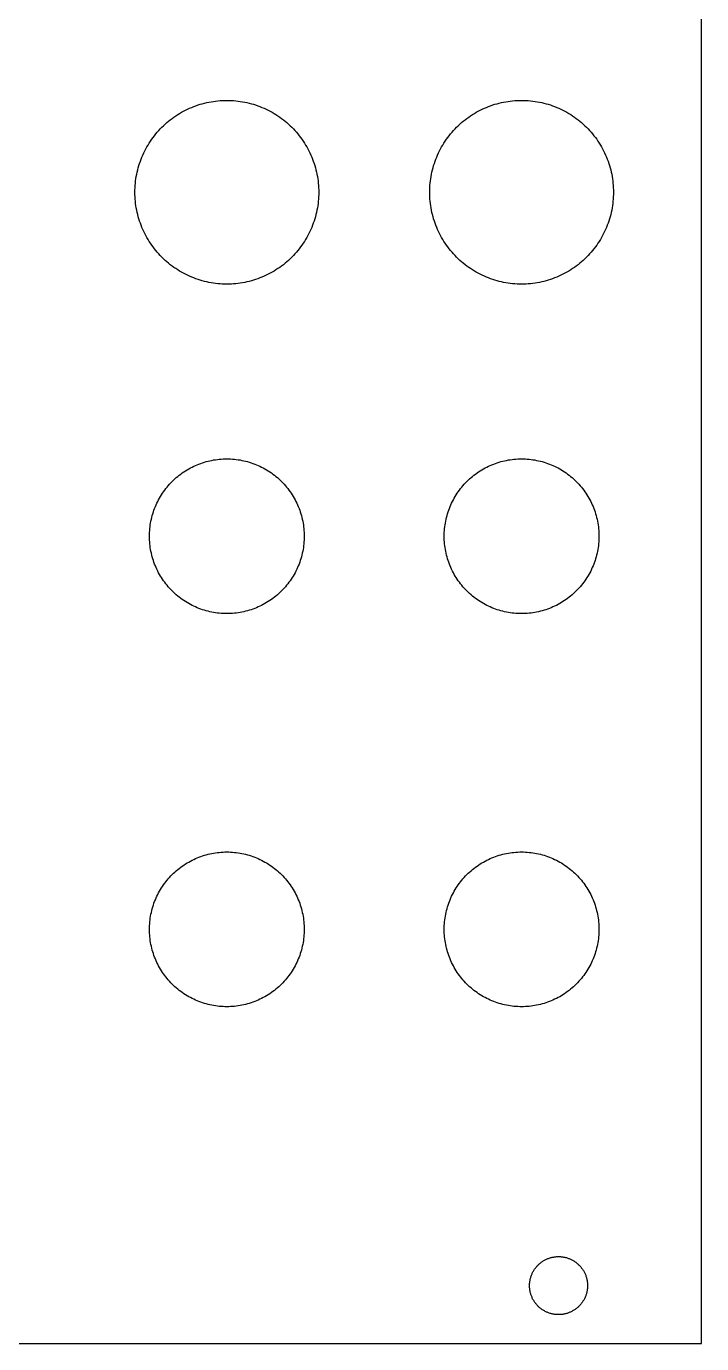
# Model space of a CAD drawing. Extents: x 145 to 327, y 24 to 153.
# Drawn here: x 292.4 to 327.3, y 24.2 to 92.3 of the extents above; entities that cross this region are included whole.
import ezdxf

# ---------------------------------------------------------------- set-up
doc = ezdxf.new("R2010")
doc.units = 0

msp = doc.modelspace()

# ---------------------------------------------------------------- linework, layer by layer
at = {"color": 34, "true_color": 0x008000}
for points in [[(144.763998, 24.242522, 0), (327.303892, 24.242522, 0), (327.303892, 152.742392, 0), (144.763998, 152.742392, 0), (144.763998, 24.242522, 0)], [(298.001944, 83.7565, 0), (298.003468, 83.873086, 0), (298.007786, 83.989672, 0), (298.014898, 84.106004, 0), (298.024804, 84.222082, 0), (298.037758, 84.337906, 0), (298.053252, 84.453476, 0), (298.071794, 84.568538, 0), (298.09313, 84.683092, 0), (298.11726, 84.797138, 0), (298.144184, 84.910676, 0), (298.173902, 85.023452, 0), (298.206414, 85.135466, 0), (298.24172, 85.246464, 0), (298.279566, 85.3567, 0), (298.320206, 85.46592, 0), (298.36364, 85.574378, 0), (298.40936, 85.681312, 0), (298.457874, 85.787484, 0), (298.509182, 85.892132, 0), (298.562776, 85.995764, 0), (298.619164, 86.097872, 0), (298.677838, 86.198456, 0), (298.738798, 86.29777, 0), (298.802552, 86.39556, 0), (298.868338, 86.491572, 0), (298.936664, 86.58606, 0), (299.007276, 86.67877, 0), (299.080174, 86.769956, 0), (299.155104, 86.85911, 0), (299.23232, 86.946486, 0), (299.311822, 87.03183, 0), (299.393102, 87.115396, 0), (299.476668, 87.196676, 0), (299.562012, 87.276178, 0), (299.649388, 87.353394, 0), (299.738542, 87.428324, 0), (299.829728, 87.501222, 0), (299.922438, 87.571834, 0), (300.016926, 87.64016, 0), (300.112938, 87.705946, 0), (300.210728, 87.7697, 0), (300.310042, 87.83066, 0), (300.410626, 87.889334, 0), (300.512734, 87.945722, 0), (300.616366, 87.999316, 0), (300.721014, 88.050624, 0), (300.827186, 88.099138, 0), (300.93412, 88.144858, 0), (301.042578, 88.188292, 0), (301.151798, 88.228932, 0), (301.262034, 88.266778, 0), (301.373032, 88.302084, 0), (301.485046, 88.334596, 0), (301.597822, 88.364314, 0), (301.71136, 88.391238, 0), (301.825406, 88.415368, 0), (301.93996, 88.436704, 0), (302.055022, 88.455246, 0), (302.170592, 88.47074, 0), (302.286416, 88.483694, 0), (302.402494, 88.4936, 0), (302.518826, 88.500712, 0), (302.635412, 88.50503, 0), (302.751998, 88.506554, 0), (302.868584, 88.50503, 0), (302.98517, 88.500712, 0), (303.101502, 88.4936, 0), (303.21758, 88.483694, 0), (303.333404, 88.47074, 0), (303.448974, 88.455246, 0), (303.564036, 88.436704, 0), (303.67859, 88.415368, 0), (303.792636, 88.391238, 0), (303.906174, 88.364314, 0), (304.01895, 88.334596, 0), (304.130964, 88.302084, 0), (304.241962, 88.266778, 0), (304.352198, 88.228932, 0), (304.461418, 88.188292, 0), (304.569876, 88.144858, 0), (304.67681, 88.099138, 0), (304.782982, 88.050624, 0), (304.88763, 87.999316, 0), (304.991262, 87.945722, 0), (305.09337, 87.889334, 0), (305.193954, 87.83066, 0), (305.293268, 87.7697, 0), (305.391058, 87.705946, 0), (305.48707, 87.64016, 0), (305.581558, 87.571834, 0), (305.674268, 87.501222, 0), (305.765454, 87.428324, 0), (305.854608, 87.353394, 0), (305.941984, 87.276178, 0), (306.027328, 87.196676, 0), (306.110894, 87.115396, 0), (306.192174, 87.03183, 0), (306.271676, 86.946486, 0), (306.348892, 86.85911, 0), (306.423822, 86.769956, 0), (306.49672, 86.67877, 0), (306.567332, 86.58606, 0), (306.635658, 86.491572, 0), (306.701444, 86.39556, 0), (306.765198, 86.29777, 0), (306.826158, 86.198456, 0), (306.884832, 86.097872, 0), (306.94122, 85.995764, 0), (306.994814, 85.892132, 0), (307.046122, 85.787484, 0), (307.094636, 85.681312, 0), (307.140356, 85.574378, 0), (307.18379, 85.46592, 0), (307.22443, 85.3567, 0), (307.262276, 85.246464, 0), (307.297582, 85.135466, 0), (307.330094, 85.023452, 0), (307.359812, 84.910676, 0), (307.386736, 84.797138, 0), (307.410866, 84.683092, 0), (307.432202, 84.568538, 0), (307.450744, 84.453476, 0), (307.466238, 84.337906, 0), (307.479192, 84.222082, 0), (307.489098, 84.106004, 0), (307.49621, 83.989672, 0), (307.500528, 83.873086, 0), (307.502052, 83.7565, 0), (307.500528, 83.639914, 0), (307.49621, 83.523328, 0), (307.489098, 83.406996, 0), (307.479192, 83.290918, 0), (307.466238, 83.175094, 0), (307.450744, 83.059524, 0), (307.432202, 82.944462, 0), (307.410866, 82.829908, 0), (307.386736, 82.715862, 0), (307.359812, 82.602324, 0), (307.330094, 82.489548, 0), (307.297582, 82.377534, 0), (307.262276, 82.266536, 0), (307.22443, 82.1563, 0), (307.18379, 82.04708, 0), (307.140356, 81.938622, 0), (307.094636, 81.831688, 0), (307.046122, 81.725516, 0), (306.994814, 81.620868, 0), (306.94122, 81.517236, 0), (306.884832, 81.415128, 0), (306.826158, 81.314544, 0), (306.765198, 81.21523, 0), (306.701444, 81.11744, 0), (306.635658, 81.021428, 0), (306.567332, 80.92694, 0), (306.49672, 80.83423, 0), (306.423822, 80.743044, 0), (306.348892, 80.65389, 0), (306.271676, 80.566514, 0), (306.192174, 80.48117, 0), (306.110894, 80.397604, 0), (306.027328, 80.316324, 0), (305.941984, 80.236822, 0), (305.854608, 80.159606, 0), (305.765454, 80.084676, 0), (305.674268, 80.011778, 0), (305.581558, 79.941166, 0), (305.48707, 79.87284, 0), (305.391058, 79.807054, 0), (305.293268, 79.7433, 0), (305.193954, 79.68234, 0), (305.09337, 79.623666, 0), (304.991262, 79.567278, 0), (304.88763, 79.513684, 0), (304.782982, 79.462376, 0), (304.67681, 79.413862, 0), (304.569876, 79.368142, 0), (304.461418, 79.324708, 0), (304.352198, 79.284068, 0), (304.241962, 79.246222, 0), (304.130964, 79.210916, 0), (304.01895, 79.178404, 0), (303.906174, 79.148686, 0), (303.792636, 79.121762, 0), (303.67859, 79.097632, 0), (303.564036, 79.076296, 0), (303.448974, 79.057754, 0), (303.333404, 79.04226, 0), (303.21758, 79.029306, 0), (303.101502, 79.0194, 0), (302.98517, 79.012288, 0), (302.868584, 79.00797, 0), (302.751998, 79.006446, 0), (302.635412, 79.00797, 0), (302.518826, 79.012288, 0), (302.402494, 79.0194, 0), (302.286416, 79.029306, 0), (302.170592, 79.04226, 0), (302.055022, 79.057754, 0), (301.93996, 79.076296, 0), (301.825406, 79.097632, 0), (301.71136, 79.121762, 0), (301.597822, 79.148686, 0), (301.485046, 79.178404, 0), (301.373032, 79.210916, 0), (301.262034, 79.246222, 0), (301.151798, 79.284068, 0), (301.042578, 79.324708, 0), (300.93412, 79.368142, 0), (300.827186, 79.413862, 0), (300.721014, 79.462376, 0), (300.616366, 79.513684, 0), (300.512734, 79.567278, 0), (300.410626, 79.623666, 0), (300.310042, 79.68234, 0), (300.210728, 79.7433, 0), (300.112938, 79.807054, 0), (300.016926, 79.87284, 0), (299.922438, 79.941166, 0), (299.829728, 80.011778, 0), (299.738542, 80.084676, 0), (299.649388, 80.159606, 0), (299.562012, 80.236822, 0), (299.476668, 80.316324, 0), (299.393102, 80.397604, 0), (299.311822, 80.48117, 0), (299.23232, 80.566514, 0), (299.155104, 80.65389, 0), (299.080174, 80.743044, 0), (299.007276, 80.83423, 0), (298.936664, 80.92694, 0), (298.868338, 81.021428, 0), (298.802552, 81.11744, 0), (298.738798, 81.21523, 0), (298.677838, 81.314544, 0), (298.619164, 81.415128, 0), (298.562776, 81.517236, 0), (298.509182, 81.620868, 0), (298.457874, 81.725516, 0), (298.40936, 81.831688, 0), (298.36364, 81.938622, 0), (298.320206, 82.04708, 0), (298.279566, 82.1563, 0), (298.24172, 82.266536, 0), (298.206414, 82.377534, 0), (298.173902, 82.489548, 0), (298.144184, 82.602324, 0), (298.11726, 82.715862, 0), (298.09313, 82.829908, 0), (298.071794, 82.944462, 0), (298.053252, 83.059524, 0), (298.037758, 83.175094, 0), (298.024804, 83.290918, 0), (298.014898, 83.406996, 0), (298.007786, 83.523328, 0), (298.003468, 83.639914, 0), (298.001944, 83.7565, 0)], [(313.241944, 83.7565, 0), (313.243468, 83.873086, 0), (313.247786, 83.989672, 0), (313.254898, 84.106004, 0), (313.264804, 84.222082, 0), (313.277758, 84.337906, 0), (313.293252, 84.453476, 0), (313.311794, 84.568538, 0), (313.33313, 84.683092, 0), (313.35726, 84.797138, 0), (313.384184, 84.910676, 0), (313.413902, 85.023452, 0), (313.446414, 85.135466, 0), (313.48172, 85.246464, 0), (313.519566, 85.3567, 0), (313.560206, 85.46592, 0), (313.60364, 85.574378, 0), (313.64936, 85.681312, 0), (313.697874, 85.787484, 0), (313.749182, 85.892132, 0), (313.802776, 85.995764, 0), (313.859164, 86.097872, 0), (313.917838, 86.198456, 0), (313.978798, 86.29777, 0), (314.042552, 86.39556, 0), (314.108338, 86.491572, 0), (314.176664, 86.58606, 0), (314.247276, 86.67877, 0), (314.320174, 86.769956, 0), (314.395104, 86.85911, 0), (314.47232, 86.946486, 0), (314.551822, 87.03183, 0), (314.633102, 87.115396, 0), (314.716668, 87.196676, 0), (314.802012, 87.276178, 0), (314.889388, 87.353394, 0), (314.978542, 87.428324, 0), (315.069728, 87.501222, 0), (315.162438, 87.571834, 0), (315.256926, 87.64016, 0), (315.352938, 87.705946, 0), (315.450728, 87.7697, 0), (315.550042, 87.83066, 0), (315.650626, 87.889334, 0), (315.752734, 87.945722, 0), (315.856366, 87.999316, 0), (315.961014, 88.050624, 0), (316.067186, 88.099138, 0), (316.17412, 88.144858, 0), (316.282578, 88.188292, 0), (316.391798, 88.228932, 0), (316.502034, 88.266778, 0), (316.613032, 88.302084, 0), (316.725046, 88.334596, 0), (316.837822, 88.364314, 0), (316.95136, 88.391238, 0), (317.065406, 88.415368, 0), (317.17996, 88.436704, 0), (317.295022, 88.455246, 0), (317.410592, 88.47074, 0), (317.526416, 88.483694, 0), (317.642494, 88.4936, 0), (317.758826, 88.500712, 0), (317.875412, 88.50503, 0), (317.991998, 88.506554, 0), (318.108584, 88.50503, 0), (318.22517, 88.500712, 0), (318.341502, 88.4936, 0), (318.45758, 88.483694, 0), (318.573404, 88.47074, 0), (318.688974, 88.455246, 0), (318.804036, 88.436704, 0), (318.91859, 88.415368, 0), (319.032636, 88.391238, 0), (319.146174, 88.364314, 0), (319.25895, 88.334596, 0), (319.370964, 88.302084, 0), (319.481962, 88.266778, 0), (319.592198, 88.228932, 0), (319.701418, 88.188292, 0), (319.809876, 88.144858, 0), (319.91681, 88.099138, 0), (320.022982, 88.050624, 0), (320.12763, 87.999316, 0), (320.231262, 87.945722, 0), (320.33337, 87.889334, 0), (320.433954, 87.83066, 0), (320.533268, 87.7697, 0), (320.631058, 87.705946, 0), (320.72707, 87.64016, 0), (320.821558, 87.571834, 0), (320.914268, 87.501222, 0), (321.005454, 87.428324, 0), (321.094608, 87.353394, 0), (321.181984, 87.276178, 0), (321.267328, 87.196676, 0), (321.350894, 87.115396, 0), (321.432174, 87.03183, 0), (321.511676, 86.946486, 0), (321.588892, 86.85911, 0), (321.663822, 86.769956, 0), (321.73672, 86.67877, 0), (321.807332, 86.58606, 0), (321.875658, 86.491572, 0), (321.941444, 86.39556, 0), (322.005198, 86.29777, 0), (322.066158, 86.198456, 0), (322.124832, 86.097872, 0), (322.18122, 85.995764, 0), (322.234814, 85.892132, 0), (322.286122, 85.787484, 0), (322.334636, 85.681312, 0), (322.380356, 85.574378, 0), (322.42379, 85.46592, 0), (322.46443, 85.3567, 0), (322.502276, 85.246464, 0), (322.537582, 85.135466, 0), (322.570094, 85.023452, 0), (322.599812, 84.910676, 0), (322.626736, 84.797138, 0), (322.650866, 84.683092, 0), (322.672202, 84.568538, 0), (322.690744, 84.453476, 0), (322.706238, 84.337906, 0), (322.719192, 84.222082, 0), (322.729098, 84.106004, 0), (322.73621, 83.989672, 0), (322.740528, 83.873086, 0), (322.742052, 83.7565, 0), (322.740528, 83.639914, 0), (322.73621, 83.523328, 0), (322.729098, 83.406996, 0), (322.719192, 83.290918, 0), (322.706238, 83.175094, 0), (322.690744, 83.059524, 0), (322.672202, 82.944462, 0), (322.650866, 82.829908, 0), (322.626736, 82.715862, 0), (322.599812, 82.602324, 0), (322.570094, 82.489548, 0), (322.537582, 82.377534, 0), (322.502276, 82.266536, 0), (322.46443, 82.1563, 0), (322.42379, 82.04708, 0), (322.380356, 81.938622, 0), (322.334636, 81.831688, 0), (322.286122, 81.725516, 0), (322.234814, 81.620868, 0), (322.18122, 81.517236, 0), (322.124832, 81.415128, 0), (322.066158, 81.314544, 0), (322.005198, 81.21523, 0), (321.941444, 81.11744, 0), (321.875658, 81.021428, 0), (321.807332, 80.92694, 0), (321.73672, 80.83423, 0), (321.663822, 80.743044, 0), (321.588892, 80.65389, 0), (321.511676, 80.566514, 0), (321.432174, 80.48117, 0), (321.350894, 80.397604, 0), (321.267328, 80.316324, 0), (321.181984, 80.236822, 0), (321.094608, 80.159606, 0), (321.005454, 80.084676, 0), (320.914268, 80.011778, 0), (320.821558, 79.941166, 0), (320.72707, 79.87284, 0), (320.631058, 79.807054, 0), (320.533268, 79.7433, 0), (320.433954, 79.68234, 0), (320.33337, 79.623666, 0), (320.231262, 79.567278, 0), (320.12763, 79.513684, 0), (320.022982, 79.462376, 0), (319.91681, 79.413862, 0), (319.809876, 79.368142, 0), (319.701418, 79.324708, 0), (319.592198, 79.284068, 0), (319.481962, 79.246222, 0), (319.370964, 79.210916, 0), (319.25895, 79.178404, 0), (319.146174, 79.148686, 0), (319.032636, 79.121762, 0), (318.91859, 79.097632, 0), (318.804036, 79.076296, 0), (318.688974, 79.057754, 0), (318.573404, 79.04226, 0), (318.45758, 79.029306, 0), (318.341502, 79.0194, 0), (318.22517, 79.012288, 0), (318.108584, 79.00797, 0), (317.991998, 79.006446, 0), (317.875412, 79.00797, 0), (317.758826, 79.012288, 0), (317.642494, 79.0194, 0), (317.526416, 79.029306, 0), (317.410592, 79.04226, 0), (317.295022, 79.057754, 0), (317.17996, 79.076296, 0), (317.065406, 79.097632, 0), (316.95136, 79.121762, 0), (316.837822, 79.148686, 0), (316.725046, 79.178404, 0), (316.613032, 79.210916, 0), (316.502034, 79.246222, 0), (316.391798, 79.284068, 0), (316.282578, 79.324708, 0), (316.17412, 79.368142, 0), (316.067186, 79.413862, 0), (315.961014, 79.462376, 0), (315.856366, 79.513684, 0), (315.752734, 79.567278, 0), (315.650626, 79.623666, 0), (315.550042, 79.68234, 0), (315.450728, 79.7433, 0), (315.352938, 79.807054, 0), (315.256926, 79.87284, 0), (315.162438, 79.941166, 0), (315.069728, 80.011778, 0), (314.978542, 80.084676, 0), (314.889388, 80.159606, 0), (314.802012, 80.236822, 0), (314.716668, 80.316324, 0), (314.633102, 80.397604, 0), (314.551822, 80.48117, 0), (314.47232, 80.566514, 0), (314.395104, 80.65389, 0), (314.320174, 80.743044, 0), (314.247276, 80.83423, 0), (314.176664, 80.92694, 0), (314.108338, 81.021428, 0), (314.042552, 81.11744, 0), (313.978798, 81.21523, 0), (313.917838, 81.314544, 0), (313.859164, 81.415128, 0), (313.802776, 81.517236, 0), (313.749182, 81.620868, 0), (313.697874, 81.725516, 0), (313.64936, 81.831688, 0), (313.60364, 81.938622, 0), (313.560206, 82.04708, 0), (313.519566, 82.1563, 0), (313.48172, 82.266536, 0), (313.446414, 82.377534, 0), (313.413902, 82.489548, 0), (313.384184, 82.602324, 0), (313.35726, 82.715862, 0), (313.33313, 82.829908, 0), (313.311794, 82.944462, 0), (313.293252, 83.059524, 0), (313.277758, 83.175094, 0), (313.264804, 83.290918, 0), (313.254898, 83.406996, 0), (313.247786, 83.523328, 0), (313.243468, 83.639914, 0), (313.241944, 83.7565, 0)], [(298.752006, 65.9765, 0), (298.753276, 66.074544, 0), (298.756832, 66.172842, 0), (298.762928, 66.270632, 0), (298.77131, 66.368676, 0), (298.781978, 66.466212, 0), (298.795186, 66.563494, 0), (298.810934, 66.660268, 0), (298.828968, 66.756788, 0), (298.849288, 66.8528, 0), (298.871894, 66.948304, 0), (298.896786, 67.0433, 0), (298.924218, 67.137534, 0), (298.953936, 67.23126, 0), (298.98594, 67.32397, 0), (299.019976, 67.416172, 0), (299.056552, 67.507104, 0), (299.09516, 67.597528, 0), (299.136054, 67.686682, 0), (299.179234, 67.77482, 0), (299.224446, 67.862196, 0), (299.27169, 67.948048, 0), (299.320966, 68.032884, 0), (299.372528, 68.11645, 0), (299.426122, 68.198746, 0), (299.481748, 68.279772, 0), (299.539152, 68.359274, 0), (299.598588, 68.437506, 0), (299.660056, 68.51396, 0), (299.723048, 68.589144, 0), (299.788326, 68.662804, 0), (299.855128, 68.734686, 0), (299.923454, 68.805044, 0), (299.993812, 68.87337, 0), (300.065694, 68.940172, 0), (300.139354, 69.00545, 0), (300.214538, 69.068442, 0), (300.290992, 69.12991, 0), (300.369224, 69.189346, 0), (300.448726, 69.24675, 0), (300.529752, 69.302376, 0), (300.612048, 69.35597, 0), (300.695614, 69.407532, 0), (300.78045, 69.456808, 0), (300.866302, 69.504052, 0), (300.953678, 69.549264, 0), (301.041816, 69.592444, 0), (301.13097, 69.633338, 0), (301.221394, 69.671946, 0), (301.312326, 69.708522, 0), (301.404528, 69.742558, 0), (301.497238, 69.774562, 0), (301.590964, 69.80428, 0), (301.685198, 69.831712, 0), (301.780194, 69.856604, 0), (301.875698, 69.87921, 0), (301.97171, 69.89953, 0), (302.06823, 69.917564, 0), (302.165004, 69.933312, 0), (302.262286, 69.94652, 0), (302.359822, 69.957188, 0), (302.457866, 69.96557, 0), (302.555656, 69.971666, 0), (302.653954, 69.975222, 0), (302.751998, 69.976492, 0), (302.850042, 69.975222, 0), (302.94834, 69.971666, 0), (303.04613, 69.96557, 0), (303.144174, 69.957188, 0), (303.24171, 69.94652, 0), (303.338992, 69.933312, 0), (303.435766, 69.917564, 0), (303.532286, 69.89953, 0), (303.628298, 69.87921, 0), (303.723802, 69.856604, 0), (303.818798, 69.831712, 0), (303.913032, 69.80428, 0), (304.006758, 69.774562, 0), (304.099468, 69.742558, 0), (304.19167, 69.708522, 0), (304.282602, 69.671946, 0), (304.373026, 69.633338, 0), (304.46218, 69.592444, 0), (304.550318, 69.549264, 0), (304.637694, 69.504052, 0), (304.723546, 69.456808, 0), (304.808382, 69.407532, 0), (304.891948, 69.35597, 0), (304.974244, 69.302376, 0), (305.05527, 69.24675, 0), (305.134772, 69.189346, 0), (305.213004, 69.12991, 0), (305.289458, 69.068442, 0), (305.364642, 69.00545, 0), (305.438302, 68.940172, 0), (305.510184, 68.87337, 0), (305.580542, 68.805044, 0), (305.648868, 68.734686, 0), (305.71567, 68.662804, 0), (305.780948, 68.589144, 0), (305.84394, 68.51396, 0), (305.905408, 68.437506, 0), (305.964844, 68.359274, 0), (306.022248, 68.279772, 0), (306.077874, 68.198746, 0), (306.131468, 68.11645, 0), (306.18303, 68.032884, 0), (306.232306, 67.948048, 0), (306.27955, 67.862196, 0), (306.324762, 67.77482, 0), (306.367942, 67.686682, 0), (306.408836, 67.597528, 0), (306.447444, 67.507104, 0), (306.48402, 67.416172, 0), (306.518056, 67.32397, 0), (306.55006, 67.23126, 0), (306.579778, 67.137534, 0), (306.60721, 67.0433, 0), (306.632102, 66.948304, 0), (306.654708, 66.8528, 0), (306.675028, 66.756788, 0), (306.693062, 66.660268, 0), (306.70881, 66.563494, 0), (306.722018, 66.466212, 0), (306.732686, 66.368676, 0), (306.741068, 66.270632, 0), (306.747164, 66.172842, 0), (306.75072, 66.074544, 0), (306.75199, 65.9765, 0), (306.75072, 65.878456, 0), (306.747164, 65.780158, 0), (306.741068, 65.682368, 0), (306.732686, 65.584324, 0), (306.722018, 65.486788, 0), (306.70881, 65.389506, 0), (306.693062, 65.292732, 0), (306.675028, 65.196212, 0), (306.654708, 65.1002, 0), (306.632102, 65.004696, 0), (306.60721, 64.9097, 0), (306.579778, 64.815466, 0), (306.55006, 64.72174, 0), (306.518056, 64.62903, 0), (306.48402, 64.536828, 0), (306.447444, 64.445896, 0), (306.408836, 64.355472, 0), (306.367942, 64.266318, 0), (306.324762, 64.17818, 0), (306.27955, 64.090804, 0), (306.232306, 64.004952, 0), (306.18303, 63.920116, 0), (306.131468, 63.83655, 0), (306.077874, 63.754254, 0), (306.022248, 63.673228, 0), (305.964844, 63.593726, 0), (305.905408, 63.515494, 0), (305.84394, 63.43904, 0), (305.780948, 63.363856, 0), (305.71567, 63.290196, 0), (305.648868, 63.218314, 0), (305.580542, 63.147956, 0), (305.510184, 63.07963, 0), (305.438302, 63.012828, 0), (305.364642, 62.94755, 0), (305.289458, 62.884558, 0), (305.213004, 62.82309, 0), (305.134772, 62.763654, 0), (305.05527, 62.70625, 0), (304.974244, 62.650624, 0), (304.891948, 62.59703, 0), (304.808382, 62.545468, 0), (304.723546, 62.496192, 0), (304.637694, 62.448948, 0), (304.550318, 62.403736, 0), (304.46218, 62.360556, 0), (304.373026, 62.319662, 0), (304.282602, 62.281054, 0), (304.19167, 62.244478, 0), (304.099468, 62.210442, 0), (304.006758, 62.178438, 0), (303.913032, 62.14872, 0), (303.818798, 62.121288, 0), (303.723802, 62.096396, 0), (303.628298, 62.07379, 0), (303.532286, 62.05347, 0), (303.435766, 62.035436, 0), (303.338992, 62.019688, 0), (303.24171, 62.00648, 0), (303.144174, 61.995812, 0), (303.04613, 61.98743, 0), (302.94834, 61.981334, 0), (302.850042, 61.977778, 0), (302.751998, 61.976508, 0), (302.653954, 61.977778, 0), (302.555656, 61.981334, 0), (302.457866, 61.98743, 0), (302.359822, 61.995812, 0), (302.262286, 62.00648, 0), (302.165004, 62.019688, 0), (302.06823, 62.035436, 0), (301.97171, 62.05347, 0), (301.875698, 62.07379, 0), (301.780194, 62.096396, 0), (301.685198, 62.121288, 0), (301.590964, 62.14872, 0), (301.497238, 62.178438, 0), (301.404528, 62.210442, 0), (301.312326, 62.244478, 0), (301.221394, 62.281054, 0), (301.13097, 62.319662, 0), (301.041816, 62.360556, 0), (300.953678, 62.403736, 0), (300.866302, 62.448948, 0), (300.78045, 62.496192, 0), (300.695614, 62.545468, 0), (300.612048, 62.59703, 0), (300.529752, 62.650624, 0), (300.448726, 62.70625, 0), (300.369224, 62.763654, 0), (300.290992, 62.82309, 0), (300.214538, 62.884558, 0), (300.139354, 62.94755, 0), (300.065694, 63.012828, 0), (299.993812, 63.07963, 0), (299.923454, 63.147956, 0), (299.855128, 63.218314, 0), (299.788326, 63.290196, 0), (299.723048, 63.363856, 0), (299.660056, 63.43904, 0), (299.598588, 63.515494, 0), (299.539152, 63.593726, 0), (299.481748, 63.673228, 0), (299.426122, 63.754254, 0), (299.372528, 63.83655, 0), (299.320966, 63.920116, 0), (299.27169, 64.004952, 0), (299.224446, 64.090804, 0), (299.179234, 64.17818, 0), (299.136054, 64.266318, 0), (299.09516, 64.355472, 0), (299.056552, 64.445896, 0), (299.019976, 64.536828, 0), (298.98594, 64.62903, 0), (298.953936, 64.72174, 0), (298.924218, 64.815466, 0), (298.896786, 64.9097, 0), (298.871894, 65.004696, 0), (298.849288, 65.1002, 0), (298.828968, 65.196212, 0), (298.810934, 65.292732, 0), (298.795186, 65.389506, 0), (298.781978, 65.486788, 0), (298.77131, 65.584324, 0), (298.762928, 65.682368, 0), (298.756832, 65.780158, 0), (298.753276, 65.878456, 0), (298.752006, 65.9765, 0)], [(313.992006, 65.9765, 0), (313.993276, 66.074544, 0), (313.996832, 66.172842, 0), (314.002928, 66.270632, 0), (314.01131, 66.368676, 0), (314.021978, 66.466212, 0), (314.035186, 66.563494, 0), (314.050934, 66.660268, 0), (314.068968, 66.756788, 0), (314.089288, 66.8528, 0), (314.111894, 66.948304, 0), (314.136786, 67.0433, 0), (314.164218, 67.137534, 0), (314.193936, 67.23126, 0), (314.22594, 67.32397, 0), (314.259976, 67.416172, 0), (314.296552, 67.507104, 0), (314.33516, 67.597528, 0), (314.376054, 67.686682, 0), (314.419234, 67.77482, 0), (314.464446, 67.862196, 0), (314.51169, 67.948048, 0), (314.560966, 68.032884, 0), (314.612528, 68.11645, 0), (314.666122, 68.198746, 0), (314.721748, 68.279772, 0), (314.779152, 68.359274, 0), (314.838588, 68.437506, 0), (314.900056, 68.51396, 0), (314.963048, 68.589144, 0), (315.028326, 68.662804, 0), (315.095128, 68.734686, 0), (315.163454, 68.805044, 0), (315.233812, 68.87337, 0), (315.305694, 68.940172, 0), (315.379354, 69.00545, 0), (315.454538, 69.068442, 0), (315.530992, 69.12991, 0), (315.609224, 69.189346, 0), (315.688726, 69.24675, 0), (315.769752, 69.302376, 0), (315.852048, 69.35597, 0), (315.935614, 69.407532, 0), (316.02045, 69.456808, 0), (316.106302, 69.504052, 0), (316.193678, 69.549264, 0), (316.281816, 69.592444, 0), (316.37097, 69.633338, 0), (316.461394, 69.671946, 0), (316.552326, 69.708522, 0), (316.644528, 69.742558, 0), (316.737238, 69.774562, 0), (316.830964, 69.80428, 0), (316.925198, 69.831712, 0), (317.020194, 69.856604, 0), (317.115698, 69.87921, 0), (317.21171, 69.89953, 0), (317.30823, 69.917564, 0), (317.405004, 69.933312, 0), (317.502286, 69.94652, 0), (317.599822, 69.957188, 0), (317.697866, 69.96557, 0), (317.795656, 69.971666, 0), (317.893954, 69.975222, 0), (317.991998, 69.976492, 0), (318.090042, 69.975222, 0), (318.18834, 69.971666, 0), (318.28613, 69.96557, 0), (318.384174, 69.957188, 0), (318.48171, 69.94652, 0), (318.578992, 69.933312, 0), (318.675766, 69.917564, 0), (318.772286, 69.89953, 0), (318.868298, 69.87921, 0), (318.963802, 69.856604, 0), (319.058798, 69.831712, 0), (319.153032, 69.80428, 0), (319.246758, 69.774562, 0), (319.339468, 69.742558, 0), (319.43167, 69.708522, 0), (319.522602, 69.671946, 0), (319.613026, 69.633338, 0), (319.70218, 69.592444, 0), (319.790318, 69.549264, 0), (319.877694, 69.504052, 0), (319.963546, 69.456808, 0), (320.048382, 69.407532, 0), (320.131948, 69.35597, 0), (320.214244, 69.302376, 0), (320.29527, 69.24675, 0), (320.374772, 69.189346, 0), (320.453004, 69.12991, 0), (320.529458, 69.068442, 0), (320.604642, 69.00545, 0), (320.678302, 68.940172, 0), (320.750184, 68.87337, 0), (320.820542, 68.805044, 0), (320.888868, 68.734686, 0), (320.95567, 68.662804, 0), (321.020948, 68.589144, 0), (321.08394, 68.51396, 0), (321.145408, 68.437506, 0), (321.204844, 68.359274, 0), (321.262248, 68.279772, 0), (321.317874, 68.198746, 0), (321.371468, 68.11645, 0), (321.42303, 68.032884, 0), (321.472306, 67.948048, 0), (321.51955, 67.862196, 0), (321.564762, 67.77482, 0), (321.607942, 67.686682, 0), (321.648836, 67.597528, 0), (321.687444, 67.507104, 0), (321.72402, 67.416172, 0), (321.758056, 67.32397, 0), (321.79006, 67.23126, 0), (321.819778, 67.137534, 0), (321.84721, 67.0433, 0), (321.872102, 66.948304, 0), (321.894708, 66.8528, 0), (321.915028, 66.756788, 0), (321.933062, 66.660268, 0), (321.94881, 66.563494, 0), (321.962018, 66.466212, 0), (321.972686, 66.368676, 0), (321.981068, 66.270632, 0), (321.987164, 66.172842, 0), (321.99072, 66.074544, 0), (321.99199, 65.9765, 0), (321.99072, 65.878456, 0), (321.987164, 65.780158, 0), (321.981068, 65.682368, 0), (321.972686, 65.584324, 0), (321.962018, 65.486788, 0), (321.94881, 65.389506, 0), (321.933062, 65.292732, 0), (321.915028, 65.196212, 0), (321.894708, 65.1002, 0), (321.872102, 65.004696, 0), (321.84721, 64.9097, 0), (321.819778, 64.815466, 0), (321.79006, 64.72174, 0), (321.758056, 64.62903, 0), (321.72402, 64.536828, 0), (321.687444, 64.445896, 0), (321.648836, 64.355472, 0), (321.607942, 64.266318, 0), (321.564762, 64.17818, 0), (321.51955, 64.090804, 0), (321.472306, 64.004952, 0), (321.42303, 63.920116, 0), (321.371468, 63.83655, 0), (321.317874, 63.754254, 0), (321.262248, 63.673228, 0), (321.204844, 63.593726, 0), (321.145408, 63.515494, 0), (321.08394, 63.43904, 0), (321.020948, 63.363856, 0), (320.95567, 63.290196, 0), (320.888868, 63.218314, 0), (320.820542, 63.147956, 0), (320.750184, 63.07963, 0), (320.678302, 63.012828, 0), (320.604642, 62.94755, 0), (320.529458, 62.884558, 0), (320.453004, 62.82309, 0), (320.374772, 62.763654, 0), (320.29527, 62.70625, 0), (320.214244, 62.650624, 0), (320.131948, 62.59703, 0), (320.048382, 62.545468, 0), (319.963546, 62.496192, 0), (319.877694, 62.448948, 0), (319.790318, 62.403736, 0), (319.70218, 62.360556, 0), (319.613026, 62.319662, 0), (319.522602, 62.281054, 0), (319.43167, 62.244478, 0), (319.339468, 62.210442, 0), (319.246758, 62.178438, 0), (319.153032, 62.14872, 0), (319.058798, 62.121288, 0), (318.963802, 62.096396, 0), (318.868298, 62.07379, 0), (318.772286, 62.05347, 0), (318.675766, 62.035436, 0), (318.578992, 62.019688, 0), (318.48171, 62.00648, 0), (318.384174, 61.995812, 0), (318.28613, 61.98743, 0), (318.18834, 61.981334, 0), (318.090042, 61.977778, 0), (317.991998, 61.976508, 0), (317.893954, 61.977778, 0), (317.795656, 61.981334, 0), (317.697866, 61.98743, 0), (317.599822, 61.995812, 0), (317.502286, 62.00648, 0), (317.405004, 62.019688, 0), (317.30823, 62.035436, 0), (317.21171, 62.05347, 0), (317.115698, 62.07379, 0), (317.020194, 62.096396, 0), (316.925198, 62.121288, 0), (316.830964, 62.14872, 0), (316.737238, 62.178438, 0), (316.644528, 62.210442, 0), (316.552326, 62.244478, 0), (316.461394, 62.281054, 0), (316.37097, 62.319662, 0), (316.281816, 62.360556, 0), (316.193678, 62.403736, 0), (316.106302, 62.448948, 0), (316.02045, 62.496192, 0), (315.935614, 62.545468, 0), (315.852048, 62.59703, 0), (315.769752, 62.650624, 0), (315.688726, 62.70625, 0), (315.609224, 62.763654, 0), (315.530992, 62.82309, 0), (315.454538, 62.884558, 0), (315.379354, 62.94755, 0), (315.305694, 63.012828, 0), (315.233812, 63.07963, 0), (315.163454, 63.147956, 0), (315.095128, 63.218314, 0), (315.028326, 63.290196, 0), (314.963048, 63.363856, 0), (314.900056, 63.43904, 0), (314.838588, 63.515494, 0), (314.779152, 63.593726, 0), (314.721748, 63.673228, 0), (314.666122, 63.754254, 0), (314.612528, 63.83655, 0), (314.560966, 63.920116, 0), (314.51169, 64.004952, 0), (314.464446, 64.090804, 0), (314.419234, 64.17818, 0), (314.376054, 64.266318, 0), (314.33516, 64.355472, 0), (314.296552, 64.445896, 0), (314.259976, 64.536828, 0), (314.22594, 64.62903, 0), (314.193936, 64.72174, 0), (314.164218, 64.815466, 0), (314.136786, 64.9097, 0), (314.111894, 65.004696, 0), (314.089288, 65.1002, 0), (314.068968, 65.196212, 0), (314.050934, 65.292732, 0), (314.035186, 65.389506, 0), (314.021978, 65.486788, 0), (314.01131, 65.584324, 0), (314.002928, 65.682368, 0), (313.996832, 65.780158, 0), (313.993276, 65.878456, 0), (313.992006, 65.9765, 0)], [(298.752006, 45.6565, 0), (298.753276, 45.754544, 0), (298.756832, 45.852842, 0), (298.762928, 45.950632, 0), (298.77131, 46.048676, 0), (298.781978, 46.146212, 0), (298.795186, 46.243494, 0), (298.810934, 46.340268, 0), (298.828968, 46.436788, 0), (298.849288, 46.5328, 0), (298.871894, 46.628304, 0), (298.896786, 46.7233, 0), (298.924218, 46.817534, 0), (298.953936, 46.91126, 0), (298.98594, 47.00397, 0), (299.019976, 47.096172, 0), (299.056552, 47.187104, 0), (299.09516, 47.277528, 0), (299.136054, 47.366682, 0), (299.179234, 47.45482, 0), (299.224446, 47.542196, 0), (299.27169, 47.628048, 0), (299.320966, 47.712884, 0), (299.372528, 47.79645, 0), (299.426122, 47.878746, 0), (299.481748, 47.959772, 0), (299.539152, 48.039274, 0), (299.598588, 48.117506, 0), (299.660056, 48.19396, 0), (299.723048, 48.269144, 0), (299.788326, 48.342804, 0), (299.855128, 48.414686, 0), (299.923454, 48.485044, 0), (299.993812, 48.55337, 0), (300.065694, 48.620172, 0), (300.139354, 48.68545, 0), (300.214538, 48.748442, 0), (300.290992, 48.80991, 0), (300.369224, 48.869346, 0), (300.448726, 48.92675, 0), (300.529752, 48.982376, 0), (300.612048, 49.03597, 0), (300.695614, 49.087532, 0), (300.78045, 49.136808, 0), (300.866302, 49.184052, 0), (300.953678, 49.229264, 0), (301.041816, 49.272444, 0), (301.13097, 49.313338, 0), (301.221394, 49.351946, 0), (301.312326, 49.388522, 0), (301.404528, 49.422558, 0), (301.497238, 49.454562, 0), (301.590964, 49.48428, 0), (301.685198, 49.511712, 0), (301.780194, 49.536604, 0), (301.875698, 49.55921, 0), (301.97171, 49.57953, 0), (302.06823, 49.597564, 0), (302.165004, 49.613312, 0), (302.262286, 49.62652, 0), (302.359822, 49.637188, 0), (302.457866, 49.64557, 0), (302.555656, 49.651666, 0), (302.653954, 49.655222, 0), (302.751998, 49.656492, 0), (302.850042, 49.655222, 0), (302.94834, 49.651666, 0), (303.04613, 49.64557, 0), (303.144174, 49.637188, 0), (303.24171, 49.62652, 0), (303.338992, 49.613312, 0), (303.435766, 49.597564, 0), (303.532286, 49.57953, 0), (303.628298, 49.55921, 0), (303.723802, 49.536604, 0), (303.818798, 49.511712, 0), (303.913032, 49.48428, 0), (304.006758, 49.454562, 0), (304.099468, 49.422558, 0), (304.19167, 49.388522, 0), (304.282602, 49.351946, 0), (304.373026, 49.313338, 0), (304.46218, 49.272444, 0), (304.550318, 49.229264, 0), (304.637694, 49.184052, 0), (304.723546, 49.136808, 0), (304.808382, 49.087532, 0), (304.891948, 49.03597, 0), (304.974244, 48.982376, 0), (305.05527, 48.92675, 0), (305.134772, 48.869346, 0), (305.213004, 48.80991, 0), (305.289458, 48.748442, 0), (305.364642, 48.68545, 0), (305.438302, 48.620172, 0), (305.510184, 48.55337, 0), (305.580542, 48.485044, 0), (305.648868, 48.414686, 0), (305.71567, 48.342804, 0), (305.780948, 48.269144, 0), (305.84394, 48.19396, 0), (305.905408, 48.117506, 0), (305.964844, 48.039274, 0), (306.022248, 47.959772, 0), (306.077874, 47.878746, 0), (306.131468, 47.79645, 0), (306.18303, 47.712884, 0), (306.232306, 47.628048, 0), (306.27955, 47.542196, 0), (306.324762, 47.45482, 0), (306.367942, 47.366682, 0), (306.408836, 47.277528, 0), (306.447444, 47.187104, 0), (306.48402, 47.096172, 0), (306.518056, 47.00397, 0), (306.55006, 46.91126, 0), (306.579778, 46.817534, 0), (306.60721, 46.7233, 0), (306.632102, 46.628304, 0), (306.654708, 46.5328, 0), (306.675028, 46.436788, 0), (306.693062, 46.340268, 0), (306.70881, 46.243494, 0), (306.722018, 46.146212, 0), (306.732686, 46.048676, 0), (306.741068, 45.950632, 0), (306.747164, 45.852842, 0), (306.75072, 45.754544, 0), (306.75199, 45.6565, 0), (306.75072, 45.558456, 0), (306.747164, 45.460158, 0), (306.741068, 45.362368, 0), (306.732686, 45.264324, 0), (306.722018, 45.166788, 0), (306.70881, 45.069506, 0), (306.693062, 44.972732, 0), (306.675028, 44.876212, 0), (306.654708, 44.7802, 0), (306.632102, 44.684696, 0), (306.60721, 44.5897, 0), (306.579778, 44.495466, 0), (306.55006, 44.40174, 0), (306.518056, 44.30903, 0), (306.48402, 44.216828, 0), (306.447444, 44.125896, 0), (306.408836, 44.035472, 0), (306.367942, 43.946318, 0), (306.324762, 43.85818, 0), (306.27955, 43.770804, 0), (306.232306, 43.684952, 0), (306.18303, 43.600116, 0), (306.131468, 43.51655, 0), (306.077874, 43.434254, 0), (306.022248, 43.353228, 0), (305.964844, 43.273726, 0), (305.905408, 43.195494, 0), (305.84394, 43.11904, 0), (305.780948, 43.043856, 0), (305.71567, 42.970196, 0), (305.648868, 42.898314, 0), (305.580542, 42.827956, 0), (305.510184, 42.75963, 0), (305.438302, 42.692828, 0), (305.364642, 42.62755, 0), (305.289458, 42.564558, 0), (305.213004, 42.50309, 0), (305.134772, 42.443654, 0), (305.05527, 42.38625, 0), (304.974244, 42.330624, 0), (304.891948, 42.27703, 0), (304.808382, 42.225468, 0), (304.723546, 42.176192, 0), (304.637694, 42.128948, 0), (304.550318, 42.083736, 0), (304.46218, 42.040556, 0), (304.373026, 41.999662, 0), (304.282602, 41.961054, 0), (304.19167, 41.924478, 0), (304.099468, 41.890442, 0), (304.006758, 41.858438, 0), (303.913032, 41.82872, 0), (303.818798, 41.801288, 0), (303.723802, 41.776396, 0), (303.628298, 41.75379, 0), (303.532286, 41.73347, 0), (303.435766, 41.715436, 0), (303.338992, 41.699688, 0), (303.24171, 41.68648, 0), (303.144174, 41.675812, 0), (303.04613, 41.66743, 0), (302.94834, 41.661334, 0), (302.850042, 41.657778, 0), (302.751998, 41.656508, 0), (302.653954, 41.657778, 0), (302.555656, 41.661334, 0), (302.457866, 41.66743, 0), (302.359822, 41.675812, 0), (302.262286, 41.68648, 0), (302.165004, 41.699688, 0), (302.06823, 41.715436, 0), (301.97171, 41.73347, 0), (301.875698, 41.75379, 0), (301.780194, 41.776396, 0), (301.685198, 41.801288, 0), (301.590964, 41.82872, 0), (301.497238, 41.858438, 0), (301.404528, 41.890442, 0), (301.312326, 41.924478, 0), (301.221394, 41.961054, 0), (301.13097, 41.999662, 0), (301.041816, 42.040556, 0), (300.953678, 42.083736, 0), (300.866302, 42.128948, 0), (300.78045, 42.176192, 0), (300.695614, 42.225468, 0), (300.612048, 42.27703, 0), (300.529752, 42.330624, 0), (300.448726, 42.38625, 0), (300.369224, 42.443654, 0), (300.290992, 42.50309, 0), (300.214538, 42.564558, 0), (300.139354, 42.62755, 0), (300.065694, 42.692828, 0), (299.993812, 42.75963, 0), (299.923454, 42.827956, 0), (299.855128, 42.898314, 0), (299.788326, 42.970196, 0), (299.723048, 43.043856, 0), (299.660056, 43.11904, 0), (299.598588, 43.195494, 0), (299.539152, 43.273726, 0), (299.481748, 43.353228, 0), (299.426122, 43.434254, 0), (299.372528, 43.51655, 0), (299.320966, 43.600116, 0), (299.27169, 43.684952, 0), (299.224446, 43.770804, 0), (299.179234, 43.85818, 0), (299.136054, 43.946318, 0), (299.09516, 44.035472, 0), (299.056552, 44.125896, 0), (299.019976, 44.216828, 0), (298.98594, 44.30903, 0), (298.953936, 44.40174, 0), (298.924218, 44.495466, 0), (298.896786, 44.5897, 0), (298.871894, 44.684696, 0), (298.849288, 44.7802, 0), (298.828968, 44.876212, 0), (298.810934, 44.972732, 0), (298.795186, 45.069506, 0), (298.781978, 45.166788, 0), (298.77131, 45.264324, 0), (298.762928, 45.362368, 0), (298.756832, 45.460158, 0), (298.753276, 45.558456, 0), (298.752006, 45.6565, 0)], [(313.992006, 45.6565, 0), (313.993276, 45.754544, 0), (313.996832, 45.852842, 0), (314.002928, 45.950632, 0), (314.01131, 46.048676, 0), (314.021978, 46.146212, 0), (314.035186, 46.243494, 0), (314.050934, 46.340268, 0), (314.068968, 46.436788, 0), (314.089288, 46.5328, 0), (314.111894, 46.628304, 0), (314.136786, 46.7233, 0), (314.164218, 46.817534, 0), (314.193936, 46.91126, 0), (314.22594, 47.00397, 0), (314.259976, 47.096172, 0), (314.296552, 47.187104, 0), (314.33516, 47.277528, 0), (314.376054, 47.366682, 0), (314.419234, 47.45482, 0), (314.464446, 47.542196, 0), (314.51169, 47.628048, 0), (314.560966, 47.712884, 0), (314.612528, 47.79645, 0), (314.666122, 47.878746, 0), (314.721748, 47.959772, 0), (314.779152, 48.039274, 0), (314.838588, 48.117506, 0), (314.900056, 48.19396, 0), (314.963048, 48.269144, 0), (315.028326, 48.342804, 0), (315.095128, 48.414686, 0), (315.163454, 48.485044, 0), (315.233812, 48.55337, 0), (315.305694, 48.620172, 0), (315.379354, 48.68545, 0), (315.454538, 48.748442, 0), (315.530992, 48.80991, 0), (315.609224, 48.869346, 0), (315.688726, 48.92675, 0), (315.769752, 48.982376, 0), (315.852048, 49.03597, 0), (315.935614, 49.087532, 0), (316.02045, 49.136808, 0), (316.106302, 49.184052, 0), (316.193678, 49.229264, 0), (316.281816, 49.272444, 0), (316.37097, 49.313338, 0), (316.461394, 49.351946, 0), (316.552326, 49.388522, 0), (316.644528, 49.422558, 0), (316.737238, 49.454562, 0), (316.830964, 49.48428, 0), (316.925198, 49.511712, 0), (317.020194, 49.536604, 0), (317.115698, 49.55921, 0), (317.21171, 49.57953, 0), (317.30823, 49.597564, 0), (317.405004, 49.613312, 0), (317.502286, 49.62652, 0), (317.599822, 49.637188, 0), (317.697866, 49.64557, 0), (317.795656, 49.651666, 0), (317.893954, 49.655222, 0), (317.991998, 49.656492, 0), (318.090042, 49.655222, 0), (318.18834, 49.651666, 0), (318.28613, 49.64557, 0), (318.384174, 49.637188, 0), (318.48171, 49.62652, 0), (318.578992, 49.613312, 0), (318.675766, 49.597564, 0), (318.772286, 49.57953, 0), (318.868298, 49.55921, 0), (318.963802, 49.536604, 0), (319.058798, 49.511712, 0), (319.153032, 49.48428, 0), (319.246758, 49.454562, 0), (319.339468, 49.422558, 0), (319.43167, 49.388522, 0), (319.522602, 49.351946, 0), (319.613026, 49.313338, 0), (319.70218, 49.272444, 0), (319.790318, 49.229264, 0), (319.877694, 49.184052, 0), (319.963546, 49.136808, 0), (320.048382, 49.087532, 0), (320.131948, 49.03597, 0), (320.214244, 48.982376, 0), (320.29527, 48.92675, 0), (320.374772, 48.869346, 0), (320.453004, 48.80991, 0), (320.529458, 48.748442, 0), (320.604642, 48.68545, 0), (320.678302, 48.620172, 0), (320.750184, 48.55337, 0), (320.820542, 48.485044, 0), (320.888868, 48.414686, 0), (320.95567, 48.342804, 0), (321.020948, 48.269144, 0), (321.08394, 48.19396, 0), (321.145408, 48.117506, 0), (321.204844, 48.039274, 0), (321.262248, 47.959772, 0), (321.317874, 47.878746, 0), (321.371468, 47.79645, 0), (321.42303, 47.712884, 0), (321.472306, 47.628048, 0), (321.51955, 47.542196, 0), (321.564762, 47.45482, 0), (321.607942, 47.366682, 0), (321.648836, 47.277528, 0), (321.687444, 47.187104, 0), (321.72402, 47.096172, 0), (321.758056, 47.00397, 0), (321.79006, 46.91126, 0), (321.819778, 46.817534, 0), (321.84721, 46.7233, 0), (321.872102, 46.628304, 0), (321.894708, 46.5328, 0), (321.915028, 46.436788, 0), (321.933062, 46.340268, 0), (321.94881, 46.243494, 0), (321.962018, 46.146212, 0), (321.972686, 46.048676, 0), (321.981068, 45.950632, 0), (321.987164, 45.852842, 0), (321.99072, 45.754544, 0), (321.99199, 45.6565, 0), (321.99072, 45.558456, 0), (321.987164, 45.460158, 0), (321.981068, 45.362368, 0), (321.972686, 45.264324, 0), (321.962018, 45.166788, 0), (321.94881, 45.069506, 0), (321.933062, 44.972732, 0), (321.915028, 44.876212, 0), (321.894708, 44.7802, 0), (321.872102, 44.684696, 0), (321.84721, 44.5897, 0), (321.819778, 44.495466, 0), (321.79006, 44.40174, 0), (321.758056, 44.30903, 0), (321.72402, 44.216828, 0), (321.687444, 44.125896, 0), (321.648836, 44.035472, 0), (321.607942, 43.946318, 0), (321.564762, 43.85818, 0), (321.51955, 43.770804, 0), (321.472306, 43.684952, 0), (321.42303, 43.600116, 0), (321.371468, 43.51655, 0), (321.317874, 43.434254, 0), (321.262248, 43.353228, 0), (321.204844, 43.273726, 0), (321.145408, 43.195494, 0), (321.08394, 43.11904, 0), (321.020948, 43.043856, 0), (320.95567, 42.970196, 0), (320.888868, 42.898314, 0), (320.820542, 42.827956, 0), (320.750184, 42.75963, 0), (320.678302, 42.692828, 0), (320.604642, 42.62755, 0), (320.529458, 42.564558, 0), (320.453004, 42.50309, 0), (320.374772, 42.443654, 0), (320.29527, 42.38625, 0), (320.214244, 42.330624, 0), (320.131948, 42.27703, 0), (320.048382, 42.225468, 0), (319.963546, 42.176192, 0), (319.877694, 42.128948, 0), (319.790318, 42.083736, 0), (319.70218, 42.040556, 0), (319.613026, 41.999662, 0), (319.522602, 41.961054, 0), (319.43167, 41.924478, 0), (319.339468, 41.890442, 0), (319.246758, 41.858438, 0), (319.153032, 41.82872, 0), (319.058798, 41.801288, 0), (318.963802, 41.776396, 0), (318.868298, 41.75379, 0), (318.772286, 41.73347, 0), (318.675766, 41.715436, 0), (318.578992, 41.699688, 0), (318.48171, 41.68648, 0), (318.384174, 41.675812, 0), (318.28613, 41.66743, 0), (318.18834, 41.661334, 0), (318.090042, 41.657778, 0), (317.991998, 41.656508, 0), (317.893954, 41.657778, 0), (317.795656, 41.661334, 0), (317.697866, 41.66743, 0), (317.599822, 41.675812, 0), (317.502286, 41.68648, 0), (317.405004, 41.699688, 0), (317.30823, 41.715436, 0), (317.21171, 41.73347, 0), (317.115698, 41.75379, 0), (317.020194, 41.776396, 0), (316.925198, 41.801288, 0), (316.830964, 41.82872, 0), (316.737238, 41.858438, 0), (316.644528, 41.890442, 0), (316.552326, 41.924478, 0), (316.461394, 41.961054, 0), (316.37097, 41.999662, 0), (316.281816, 42.040556, 0), (316.193678, 42.083736, 0), (316.106302, 42.128948, 0), (316.02045, 42.176192, 0), (315.935614, 42.225468, 0), (315.852048, 42.27703, 0), (315.769752, 42.330624, 0), (315.688726, 42.38625, 0), (315.609224, 42.443654, 0), (315.530992, 42.50309, 0), (315.454538, 42.564558, 0), (315.379354, 42.62755, 0), (315.305694, 42.692828, 0), (315.233812, 42.75963, 0), (315.163454, 42.827956, 0), (315.095128, 42.898314, 0), (315.028326, 42.970196, 0), (314.963048, 43.043856, 0), (314.900056, 43.11904, 0), (314.838588, 43.195494, 0), (314.779152, 43.273726, 0), (314.721748, 43.353228, 0), (314.666122, 43.434254, 0), (314.612528, 43.51655, 0), (314.560966, 43.600116, 0), (314.51169, 43.684952, 0), (314.464446, 43.770804, 0), (314.419234, 43.85818, 0), (314.376054, 43.946318, 0), (314.33516, 44.035472, 0), (314.296552, 44.125896, 0), (314.259976, 44.216828, 0), (314.22594, 44.30903, 0), (314.193936, 44.40174, 0), (314.164218, 44.495466, 0), (314.136786, 44.5897, 0), (314.111894, 44.684696, 0), (314.089288, 44.7802, 0), (314.068968, 44.876212, 0), (314.050934, 44.972732, 0), (314.035186, 45.069506, 0), (314.021978, 45.166788, 0), (314.01131, 45.264324, 0), (314.002928, 45.362368, 0), (313.996832, 45.460158, 0), (313.993276, 45.558456, 0), (313.992006, 45.6565, 0)], [(318.403986, 27.242516, 0), (318.404494, 27.281378, 0), (318.406018, 27.320494, 0), (318.408558, 27.359356, 0), (318.412114, 27.397964, 0), (318.416686, 27.436826, 0), (318.422274, 27.47518, 0), (318.428624, 27.513534, 0), (318.436244, 27.551888, 0), (318.44488, 27.589988, 0), (318.454278, 27.62758, 0), (318.464692, 27.665172, 0), (318.476122, 27.702256, 0), (318.488568, 27.73934, 0), (318.50203, 27.775916, 0), (318.516254, 27.811984, 0), (318.531494, 27.847798, 0), (318.54775, 27.883358, 0), (318.564768, 27.91841, 0), (318.582802, 27.952954, 0), (318.601852, 27.98699, 0), (318.62141, 28.020518, 0), (318.642238, 28.053538, 0), (318.663574, 28.08605, 0), (318.685926, 28.118054, 0), (318.70904, 28.149296, 0), (318.732916, 28.18003, 0), (318.757808, 28.210002, 0), (318.783208, 28.239466, 0), (318.809624, 28.268168, 0), (318.836548, 28.296362, 0), (318.864234, 28.323794, 0), (318.892682, 28.350464, 0), (318.921638, 28.376118, 0), (318.95161, 28.401264, 0), (318.981836, 28.425648, 0), (319.012824, 28.44927, 0), (319.044574, 28.471876, 0), (319.076832, 28.493974, 0), (319.109598, 28.514802, 0), (319.142872, 28.535122, 0), (319.176654, 28.554426, 0), (319.210944, 28.572968, 0), (319.245742, 28.590494, 0), (319.281048, 28.607004, 0), (319.316608, 28.622752, 0), (319.352676, 28.637484, 0), (319.388998, 28.651454, 0), (319.425828, 28.664408, 0), (319.462912, 28.676346, 0), (319.50025, 28.687268, 0), (319.537842, 28.697174, 0), (319.575688, 28.706318, 0), (319.613788, 28.714192, 0), (319.652142, 28.721304, 0), (319.690496, 28.7274, 0), (319.729358, 28.73248, 0), (319.767966, 28.736544, 0), (319.806828, 28.739592, 0), (319.84569, 28.741624, 0), (319.884552, 28.74264, 0), (319.923668, 28.74264, 0), (319.96253, 28.741624, 0), (320.001392, 28.739592, 0), (320.040254, 28.736544, 0), (320.078862, 28.73248, 0), (320.117724, 28.7274, 0), (320.156078, 28.721304, 0), (320.194432, 28.714192, 0), (320.232532, 28.706318, 0), (320.270378, 28.697174, 0), (320.30797, 28.687268, 0), (320.345308, 28.676346, 0), (320.382392, 28.664408, 0), (320.419222, 28.651454, 0), (320.455544, 28.637484, 0), (320.491612, 28.622752, 0), (320.527172, 28.607004, 0), (320.562478, 28.590494, 0), (320.597276, 28.572968, 0), (320.631566, 28.554426, 0), (320.665348, 28.535122, 0), (320.698622, 28.514802, 0), (320.731388, 28.493974, 0), (320.763646, 28.471876, 0), (320.795396, 28.44927, 0), (320.826384, 28.425648, 0), (320.85661, 28.401264, 0), (320.886582, 28.376118, 0), (320.915538, 28.350464, 0), (320.943986, 28.323794, 0), (320.971672, 28.296362, 0), (320.998596, 28.268168, 0), (321.025012, 28.239466, 0), (321.050412, 28.210002, 0), (321.075304, 28.18003, 0), (321.09918, 28.149296, 0), (321.122294, 28.118054, 0), (321.144646, 28.08605, 0), (321.165982, 28.053538, 0), (321.18681, 28.020518, 0), (321.206368, 27.98699, 0), (321.225418, 27.952954, 0), (321.243452, 27.91841, 0), (321.26047, 27.883358, 0), (321.276726, 27.847798, 0), (321.291966, 27.811984, 0), (321.30619, 27.775916, 0), (321.319652, 27.73934, 0), (321.332098, 27.702256, 0), (321.343528, 27.665172, 0), (321.353942, 27.62758, 0), (321.36334, 27.589988, 0), (321.371976, 27.551888, 0), (321.379596, 27.513534, 0), (321.385946, 27.47518, 0), (321.391534, 27.436826, 0), (321.396106, 27.397964, 0), (321.399662, 27.359356, 0), (321.402202, 27.320494, 0), (321.403726, 27.281378, 0), (321.404234, 27.242516, 0), (321.403726, 27.203654, 0), (321.402202, 27.164538, 0), (321.399662, 27.125676, 0), (321.396106, 27.087068, 0), (321.391534, 27.048206, 0), (321.385946, 27.009852, 0), (321.379596, 26.971498, 0), (321.371976, 26.933144, 0), (321.36334, 26.895044, 0), (321.353942, 26.857452, 0), (321.343528, 26.81986, 0), (321.332098, 26.782776, 0), (321.319652, 26.745692, 0), (321.30619, 26.709116, 0), (321.291966, 26.673048, 0), (321.276726, 26.637234, 0), (321.26047, 26.601674, 0), (321.243452, 26.566622, 0), (321.225418, 26.532078, 0), (321.206368, 26.498042, 0), (321.18681, 26.464514, 0), (321.165982, 26.431494, 0), (321.144646, 26.398982, 0), (321.122294, 26.366978, 0), (321.09918, 26.335736, 0), (321.075304, 26.305002, 0), (321.050412, 26.27503, 0), (321.025012, 26.245566, 0), (320.998596, 26.216864, 0), (320.971672, 26.18867, 0), (320.943986, 26.161238, 0), (320.915538, 26.134568, 0), (320.886582, 26.108914, 0), (320.85661, 26.083768, 0), (320.826384, 26.059384, 0), (320.795396, 26.035762, 0), (320.763646, 26.013156, 0), (320.731388, 25.991058, 0), (320.698622, 25.97023, 0), (320.665348, 25.94991, 0), (320.631566, 25.930606, 0), (320.597276, 25.912064, 0), (320.562478, 25.894538, 0), (320.527172, 25.878028, 0), (320.491612, 25.86228, 0), (320.455544, 25.847548, 0), (320.419222, 25.833578, 0), (320.382392, 25.820624, 0), (320.345308, 25.808686, 0), (320.30797, 25.797764, 0), (320.270378, 25.787858, 0), (320.232532, 25.778714, 0), (320.194432, 25.77084, 0), (320.156078, 25.763728, 0), (320.117724, 25.757632, 0), (320.078862, 25.752552, 0), (320.040254, 25.748488, 0), (320.001392, 25.74544, 0), (319.96253, 25.743408, 0), (319.923668, 25.742392, 0), (319.884552, 25.742392, 0), (319.84569, 25.743408, 0), (319.806828, 25.74544, 0), (319.767966, 25.748488, 0), (319.729358, 25.752552, 0), (319.690496, 25.757632, 0), (319.652142, 25.763728, 0), (319.613788, 25.77084, 0), (319.575688, 25.778714, 0), (319.537842, 25.787858, 0), (319.50025, 25.797764, 0), (319.462912, 25.808686, 0), (319.425828, 25.820624, 0), (319.388998, 25.833578, 0), (319.352676, 25.847548, 0), (319.316608, 25.86228, 0), (319.281048, 25.878028, 0), (319.245742, 25.894538, 0), (319.210944, 25.912064, 0), (319.176654, 25.930606, 0), (319.142872, 25.94991, 0), (319.109598, 25.97023, 0), (319.076832, 25.991058, 0), (319.044574, 26.013156, 0), (319.012824, 26.035762, 0), (318.981836, 26.059384, 0), (318.95161, 26.083768, 0), (318.921638, 26.108914, 0), (318.892682, 26.134568, 0), (318.864234, 26.161238, 0), (318.836548, 26.18867, 0), (318.809624, 26.216864, 0), (318.783208, 26.245566, 0), (318.757808, 26.27503, 0), (318.732916, 26.305002, 0), (318.70904, 26.335736, 0), (318.685926, 26.366978, 0), (318.663574, 26.398982, 0), (318.642238, 26.431494, 0), (318.62141, 26.464514, 0), (318.601852, 26.498042, 0), (318.582802, 26.532078, 0), (318.564768, 26.566622, 0), (318.54775, 26.601674, 0), (318.531494, 26.637234, 0), (318.516254, 26.673048, 0), (318.50203, 26.709116, 0), (318.488568, 26.745692, 0), (318.476122, 26.782776, 0), (318.464692, 26.81986, 0), (318.454278, 26.857452, 0), (318.44488, 26.895044, 0), (318.436244, 26.933144, 0), (318.428624, 26.971498, 0), (318.422274, 27.009852, 0), (318.416686, 27.048206, 0), (318.412114, 27.087068, 0), (318.408558, 27.125676, 0), (318.406018, 27.164538, 0), (318.404494, 27.203654, 0), (318.403986, 27.242516, 0)]]:
    msp.add_polyline3d(points, close=True, dxfattribs=at)

doc.saveas('drawing.dxf')
